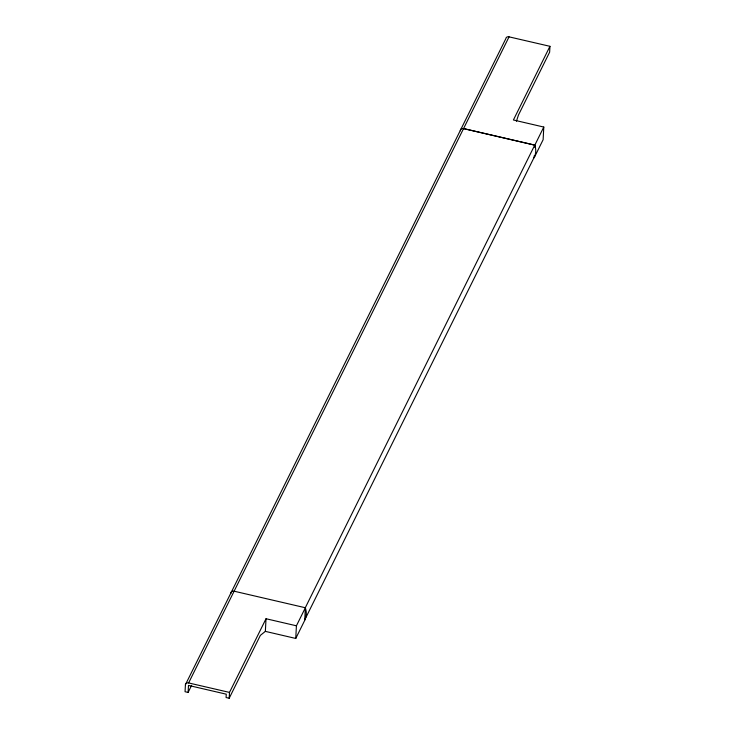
<?xml version="1.0" encoding="UTF-8"?>
<svg xmlns="http://www.w3.org/2000/svg" width="735" height="735" viewBox="0 0 735 735"><rect width="100%" height="100%" fill="white"/><g stroke="black" fill="none" stroke-linecap="round" stroke-linejoin="round"><path stroke-width="1.1" d="M516.429 121.247L518.46 115.037L549.642 52.157L549.945 46.314L509.061 36.851A3.216 2.38 26.4 0 0 505.873 38.597L185.422 684.698L185.055 691.718L188.114 692.434L191.614 685.36M188.114 692.434L188.482 685.406L226.261 694.18L226.086 697.524L229.191 698.25L260.374 635.371L265.353 631.374L266.033 618.732L296.416 625.797L305.383 607.726L304.722 620.377L295.755 638.449L265.353 631.374M229.191 698.25L229.495 692.407L266.033 618.732M295.755 638.449L296.416 625.797M534.271 155.664L534.161 157.768L543.128 139.705L543.79 127.054L513.407 119.989L549.945 46.314M534.712 147.23L534.823 145.126L543.79 127.054M230.9 593.421L230.928 592.952A3.206 2.37 26.4 0 1 234.116 591.197L305.291 607.735L534.74 145.135L463.555 128.597A3.216 2.37 26.4 0 0 460.376 130.343L460.34 130.812M185.422 684.698A3.216 2.38 26.4 0 1 188.61 682.944L509.061 36.851M463.555 128.597L534.823 145.126M188.61 682.944L229.495 692.407M305.291 607.735A24.08 17.796 26.4 0 1 304.648 620.046L534.097 157.437A24.08 17.796 26.4 0 0 534.74 145.135"/></g></svg>
